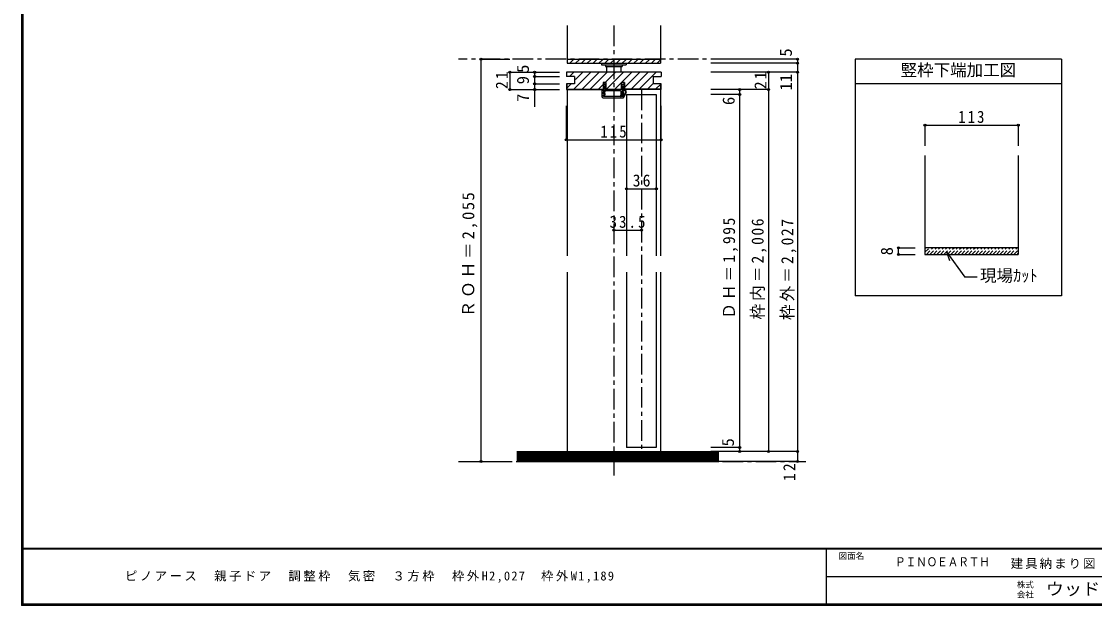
# Model space of a CAD drawing. Units: millimetres at full size, sheet at 1:5. Extents: x -973 to 977, y -718 to 696.
# Drawn here: x -973 to 327, y -701 to 6 of the extents above; entities that cross this region are included whole.
import ezdxf
from ezdxf.enums import TextEntityAlignment as Align

# ---------------------------------------------------------------- set-up
doc = ezdxf.new("R2010")
doc.units = ezdxf.units.MM
doc.header["$LTSCALE"] = 5
doc.header["$PDMODE"] = 32
doc.header["$PDSIZE"] = 2.5
doc.linetypes.add('CHAIN1', pattern=[8, 5, -1, 1, -1])
doc.linetypes.add('DASHED1', pattern=[1.8, 1.2, -0.6])
for name, color, linetype in [('0-0_補助線', 7, 'Continuous'), ('0-1_通り芯', 4, 'CHAIN1'), ('0-3_仕上げ', 7, 'Continuous'), ('0-4_枠', 4, 'Continuous'), ('0-6_扉', 6, 'Continuous'), ('0-7_金物', 7, 'Continuous'), ('0-A_文字', 3, 'Continuous'), ('0-B_寸法', 7, 'Continuous'), ('0-C_ハッチ', 4, 'DASHED1'), ('F-0_補助線', 7, 'Continuous'), ('F-1_枠', 6, 'Continuous'), ('F-A_文字', 7, 'Continuous')]:
    doc.layers.add(name, color=color, linetype=linetype)
doc.styles.add('ＭＳ ゴシック', font='')
doc.styles.get('ＭＳ ゴシック').set_extended_font_data('MS Gothic')

msp = doc.modelspace()

# ---------------------------------------------------------------- linework, layer by layer
at = {"layer": '0-0_補助線', "color": 3}
for p, q in [((-313.293, -55.316), (-313.293, -60.316)), ((-198.293, -55.316), (-313.293, -55.316)), ((-303.293, -60.316), (-313.293, -60.316)), ((-303.293, -60.316), (-303.293, -69.316)), ((-208.293, -60.316), (-208.293, -69.316)), ((-208.293, -60.316), (-198.293, -60.316)), ((-198.293, -55.316), (-198.293, -60.316)), ((-303.293, -69.316), (-313.293, -69.316)), ((-313.293, -69.316), (-313.293, -76.316)), ((-313.293, -76.316), (-268.772, -76.316)), ((-246.472, -76.316), (-265.072, -76.316)), ((-242.772, -67.816), (-246.472, -67.816)), ((-246.472, -76.316), (-246.472, -67.816)), ((-242.772, -67.816), (-242.772, -76.316)), ((-198.793, -75.816), (-242.772, -75.816)), ((-198.293, -76.316), (-242.772, -76.316)), ((-198.293, -69.316), (-208.293, -69.316)), ((-198.793, -75.816), (-198.793, -69.316)), ((-198.293, -76.316), (-198.293, -69.316))]:
    msp.add_line(p, q, dxfattribs=at)
at = {"layer": '0-0_補助線', "color": 4}
for p, q in [((-309.379, -60.316), (-304.379, -55.316)), ((-304.08, -75.816), (-283.58, -55.316)), ((-302.293, -64.129), (-293.479, -55.316)), ((-294.18, -75.816), (-273.68, -55.316)), ((-284.281, -75.816), (-263.781, -55.316)), ((-266.381, -67.816), (-253.881, -55.316)), ((-264.482, -75.816), (-243.982, -55.316)), ((-254.582, -75.816), (-234.082, -55.316)), ((-242.772, -73.905), (-224.183, -55.316)), ((-234.783, -75.816), (-214.283, -55.316)), ((-224.884, -75.816), (-204.384, -55.316)), ((-312.793, -74.629), (-307.479, -69.316)), ((-274.381, -75.816), (-268.772, -70.207)), ((-214.984, -75.816), (-208.484, -69.316)), ((-205.085, -75.816), (-198.793, -69.524)), ((-313.293, -137.082), (-313.293, -95.967)), ((-198.293, -137.082), (-198.293, -95.967)), ((121.182, -119.316), (234.182, -119.316)), ((121.182, -119.316), (121.182, -144.316)), ((234.182, -119.316), (234.182, -144.316)), ((-313.293, -137.082), (-198.293, -137.082))]:
    msp.add_line(p, q, dxfattribs=at)
at = {"layer": '0-0_補助線'}
for p, q in [((-269.922, -85.316), (-269.922, -76.616)), ((-269.397, -76.418), (-267.947, -78.318)), ((-267.622, -71.816), (-268.772, -71.816)), ((-267.622, -76.316), (-267.622, -71.816)), ((-247.922, -77.816), (-266.172, -77.816)), ((-245.422, -76.316), (-266.122, -76.316)), ((-246.172, -71.816), (-244.672, -68.816)), ((-246.172, -71.816), (-245.422, -71.816)), ((-246.022, -77.816), (-246.022, -80.153)), ((-244.922, -77.816), (-246.022, -77.816)), ((-245.422, -71.816), (-245.422, -76.316)), ((-244.922, -77.016), (-244.922, -77.816)), ((-243.922, -77.016), (-244.922, -77.016)), ((-242.422, -77.716), (-244.922, -77.716)), ((-244.672, -68.816), (-242.772, -71.816)), ((-243.922, -77.016), (-243.922, -71.816)), ((-243.922, -71.816), (-242.772, -71.816)), ((-242.422, -77.016), (-243.922, -77.016)), ((-268.922, -86.316), (-244.422, -86.316)), ((-268.172, -78.816), (-268.422, -78.816)), ((-245.422, -84.816), (-268.422, -84.816)), ((-268.409, -79.202), (-267.936, -80.92)), ((-268.122, -78.816), (-267.872, -78.816)), ((-267.12, -79.65), (-266.808, -80.511)), ((-266.672, -78.316), (-266.672, -78.816)), ((-246.872, -81.285), (-247.69, -83.907)), ((-247.422, -78.316), (-247.422, -80.276)), ((-245.576, -81.833), (-246.354, -84.324)), ((-244.622, -78.816), (-245.874, -80.019)), ((-245.472, -80.816), (-245.422, -80.816)), ((-245.422, -84.816), (-245.422, -80.816)), ((-243.922, -78.816), (-244.622, -78.816)), ((-243.922, -85.816), (-243.922, -78.816)), ((-241.438, -79.307), (-243.922, -84.256)), ((-240.812, -79.621), (-243.922, -85.816))]:
    msp.add_line(p, q, dxfattribs=at)
at = {"layer": '0-0_補助線', "color": 6}
msp.add_line((-240.293, -82.316), (-204.293, -82.316), dxfattribs=at)
at = {"layer": '0-0_補助線', "color": 3}
for points in [[(-312.793, -69.316), (-312.793, -75.816), (-268.772, -75.816)], [(-265.072, -76.316), (-265.072, -67.816), (-268.772, -67.816), (-268.772, -76.316)]]:
    msp.add_lwpolyline(points, dxfattribs=at)
at = {"layer": '0-0_補助線'}
for points in [[(-265.372, -71.816), (-266.872, -68.816), (-268.772, -71.816)], [(-267.622, -76.316), (-267.872, -76.316), (-267.872, -78.816)], [(-265.372, -71.816), (-266.122, -71.816), (-266.122, -76.316)], [(-268.422, -84.816), (-268.422, -82.716), (-266.422, -82.716), (-266.422, -81.516), (-268.422, -81.516), (-268.422, -78.816)]]:
    msp.add_lwpolyline(points, dxfattribs=at)
for centre, radius, start, end in [((-269.622, -76.616), 0.3, 41.34778, 180), ((-266.172, -78.316), 0.5, 90, 180), ((-247.922, -78.316), 0.5, 0, 90), ((-242.422, -78.816), 1.8, 333.42485, 90), ((-242.422, -78.816), 1.1, 333.42485, 90), ((-268.922, -85.316), 1, 180, 270), ((-268.122, -79.116), 0.3, 90, 196.79003), ((-268.172, -78.516), 0.3, 270, 41.34778), ((-267.372, -80.716), 0.6, 196.79003, 270), ((-267.372, -80.716), 0.6, 270, 23.33765), ((-267.672, -78.816), 1, 303.47738, 0), ((-247.022, -84.116), 0.7, 162.67017, 342.67017), ((-246.222, -80.276), 1.2, 180, 237.21126), ((-245.222, -80.153), 0.8, 180, 221.40962), ((-245.472, -80.316), 0.5, 143.61521, 270), ((-246.722, -81.476), 1.2, 342.67017, 41.40962), ((-244.422, -85.816), 0.5, 270, 0)]:
    msp.add_arc(centre, radius, start, end, dxfattribs=at)
for p in [(121.182, -119.316), (234.182, -119.316), (-313.293, -137.082), (-198.293, -137.082)]:
    msp.add_point(p, dxfattribs=at)
at = {"layer": '0-1_通り芯'}
for p, q in [((-255.793, 1.5), (-255.793, -545.304)), ((-33.347, -39.316), (-443.923, -39.316)), ((-222.293, -76.316), (-222.293, -514.5)), ((-443.923, -526.5), (-23.347, -526.5))]:
    msp.add_line(p, q, dxfattribs=at)
at = {"layer": '0-3_仕上げ'}
for p, q in [((-312.293, 1.5), (-312.293, -44.316)), ((-199.293, 1.5), (-199.293, -44.316)), ((-312.293, -39.316), (-199.293, -39.316)), ((-312.293, -44.316), (-199.293, -44.316)), ((-373.238, -516), (-128.623, -516)), ((-373.238, -517.5), (-128.623, -517.5)), ((-373.238, -519), (-128.623, -519)), ((-373.238, -520.5), (-128.623, -520.5)), ((-373.238, -522), (-128.623, -522)), ((-373.238, -523.5), (-128.623, -523.5)), ((-373.238, -525), (-128.623, -525))]:
    msp.add_line(p, q, dxfattribs=at)
at = {"layer": '0-3_仕上げ', "color": 2}
for p, q in [((-373.238, -514.5), (-128.623, -514.5)), ((-373.238, -526.5), (-128.623, -526.5))]:
    msp.add_line(p, q, dxfattribs=at)
at = {"layer": '0-4_枠'}
for p, q in [((-312.293, -76.316), (-312.293, -277.316)), ((-199.293, -76.316), (-199.293, -277.316)), ((-312.293, -297.316), (-312.293, -514.5)), ((-199.293, -297.316), (-199.293, -514.5))]:
    msp.add_line(p, q, dxfattribs=at)
at = {"layer": '0-4_枠', "color": 3}
for p, q in [((121.182, -156.248), (121.182, -275.823)), ((234.182, -156.248), (234.182, -275.823)), ((234.182, -267.823), (121.182, -267.823)), ((121.182, -275.823), (234.182, -275.823))]:
    msp.add_line(p, q, dxfattribs=at)
at = {"layer": '0-6_扉'}
for p, q in [((-240.293, -82.316), (-240.293, -277.316)), ((-204.293, -82.316), (-204.293, -277.316)), ((-240.293, -297.316), (-240.293, -509.5)), ((-204.293, -297.316), (-204.293, -509.5)), ((-204.293, -509.5), (-240.293, -509.5))]:
    msp.add_line(p, q, dxfattribs=at)
at = {"layer": '0-7_金物'}
for p, q in [((-270.793, -44.316), (-270.793, -46.316)), ((-270.793, -44.316), (-240.793, -44.316)), ((-270.793, -46.316), (-240.793, -46.316)), ((-265.793, -46.316), (-265.793, -48.316)), ((-265.793, -48.316), (-245.793, -48.316)), ((-264.793, -48.316), (-264.793, -55.316)), ((-246.793, -55.316), (-246.793, -48.316)), ((-245.793, -46.316), (-245.793, -48.316)), ((-240.793, -44.316), (-240.793, -46.316))]:
    msp.add_line(p, q, dxfattribs=at)
at = {"layer": '0-A_文字'}
for p, q in [((36.653, -39.316), (36.653, -325.823)), ((286.653, -39.316), (36.653, -39.316)), ((286.653, -39.316), (286.653, -325.823)), ((286.653, -69.316), (36.653, -69.316)), ((286.653, -325.823), (36.653, -325.823))]:
    msp.add_line(p, q, dxfattribs=at)
at = {"layer": '0-A_文字', "color": 7}
for p, q in [((147.055, -272.705), (169.345, -303.541)), ((147.055, -272.705), (150.802, -283.012)), ((184.265, -303.541), (169.345, -303.541))]:
    msp.add_line(p, q, dxfattribs=at)
at = {"layer": '0-B_寸法', "color": 4}
for p, q in [((-416.704, -39.316), (-381.704, -39.316)), ((-416.704, -39.316), (-416.704, -526.5)), ((-33.347, -39.316), (-138.347, -39.316)), ((-33.347, -44.316), (-138.347, -44.316)), ((-33.347, -39.316), (-33.347, -526.5)), ((-381.704, -55.316), (-321.704, -55.316)), ((-381.704, -55.316), (-381.704, -76.316)), ((-351.704, -55.316), (-351.704, -97.033)), ((-351.704, -60.316), (-321.704, -60.316)), ((-33.347, -55.316), (-138.347, -55.316)), ((-68.347, -55.316), (-68.347, -514.5)), ((-381.704, -76.316), (-321.704, -76.316)), ((-351.704, -69.316), (-321.704, -69.316)), ((-68.347, -76.316), (-138.347, -76.316)), ((-103.347, -76.316), (-103.347, -514.5)), ((-103.347, -82.316), (-138.347, -82.316)), ((-240.293, -196.311), (-204.293, -196.311)), ((-255.793, -246.311), (-222.293, -246.311)), ((89.124, -275.823), (109.124, -275.823)), ((-103.347, -509.5), (-138.347, -509.5)), ((-33.347, -514.5), (-138.347, -514.5)), ((-416.704, -526.5), (-381.704, -526.5)), ((-33.347, -526.5), (-138.347, -526.5))]:
    msp.add_line(p, q, dxfattribs=at)
msp.add_lwpolyline([(89.124, -275.823), (89.124, -267.823), (109.124, -267.823)], dxfattribs=at)
at = {"layer": '0-B_寸法'}
for p in [(-416.704, -39.316), (-33.347, -39.316), (-33.347, -44.316), (-381.704, -55.316), (-351.704, -55.316), (-351.704, -60.316), (-68.347, -55.316), (-33.347, -55.316), (-381.704, -76.316), (-351.704, -69.316), (-351.704, -76.316), (-103.347, -76.316), (-68.347, -76.316), (-103.347, -82.316), (-240.293, -196.311), (-204.293, -196.311), (-255.793, -246.311), (-222.293, -246.311), (89.124, -267.823), (89.124, -275.823), (-103.347, -509.5), (-103.347, -514.5), (-68.347, -514.5), (-33.347, -514.5), (-416.704, -526.5), (-33.347, -526.5)]:
    msp.add_point(p, dxfattribs=at)
at = {"layer": '0-C_ハッチ'}
for p, q in [((-312.293, -40.296), (-311.312, -39.316)), ((-309.241, -44.316), (-304.241, -39.316)), ((-302.17, -44.316), (-297.17, -39.316)), ((-295.099, -44.316), (-290.099, -39.316)), ((-288.028, -44.316), (-283.028, -39.316)), ((-280.957, -44.316), (-275.957, -39.316)), ((-273.886, -44.316), (-268.886, -39.316)), ((-266.815, -44.316), (-261.815, -39.316)), ((-259.744, -44.316), (-254.744, -39.316)), ((-252.673, -44.316), (-247.673, -39.316)), ((-245.602, -44.316), (-240.602, -39.316)), ((-238.53, -44.316), (-233.53, -39.316)), ((-231.459, -44.316), (-226.459, -39.316)), ((-224.388, -44.316), (-219.388, -39.316)), ((-217.317, -44.316), (-212.317, -39.316)), ((-210.246, -44.316), (-205.246, -39.316)), ((-203.175, -44.316), (-199.293, -40.433)), ((121.182, -273.27), (126.629, -267.823)), ((121.182, -269.027), (122.386, -267.823)), ((122.871, -275.823), (130.871, -267.823)), ((127.114, -275.823), (135.114, -267.823)), ((131.357, -275.823), (139.357, -267.823)), ((135.599, -275.823), (143.599, -267.823)), ((139.842, -275.823), (147.842, -267.823)), ((144.085, -275.823), (152.085, -267.823)), ((148.327, -275.823), (156.327, -267.823)), ((152.57, -275.823), (160.57, -267.823)), ((156.812, -275.823), (164.812, -267.823)), ((161.055, -275.823), (169.055, -267.823)), ((165.298, -275.823), (173.298, -267.823)), ((169.54, -275.823), (177.54, -267.823)), ((173.783, -275.823), (181.783, -267.823)), ((178.026, -275.823), (186.026, -267.823)), ((182.268, -275.823), (190.268, -267.823)), ((186.511, -275.823), (194.511, -267.823)), ((190.754, -275.823), (198.754, -267.823)), ((194.996, -275.823), (202.996, -267.823)), ((199.239, -275.823), (207.239, -267.823)), ((203.482, -275.823), (211.482, -267.823)), ((207.724, -275.823), (215.724, -267.823)), ((211.967, -275.823), (219.967, -267.823)), ((216.209, -275.823), (224.209, -267.823)), ((220.452, -275.823), (228.452, -267.823)), ((224.695, -275.823), (232.695, -267.823)), ((228.937, -275.823), (234.182, -270.578)), ((233.18, -275.823), (234.182, -274.821))]:
    msp.add_line(p, q, dxfattribs=at)
at = {"layer": 'F-1_枠'}
for p, q in [((-973.347, 695.833), (-973.347, -700.833)), ((-972.514, 695.833), (-972.514, -700.833)), ((-971.68, 695.833), (-971.68, -700.833)), ((976.653, -631.667), (-973.347, -631.667)), ((976.653, -632.5), (-973.347, -632.5)), ((1.653, -632.5), (1.653, -699.167)), ((1.653, -665.833), (974.986, -665.834)), ((976.653, -699.167), (-973.347, -699.167)), ((976.653, -700), (-973.347, -700)), ((976.653, -700.833), (-973.347, -700.833))]:
    msp.add_line(p, q, dxfattribs=at)

# ---------------------------------------------------------------- texts
at = {"layer": '0-0_補助線', "char_height": 14.66, "attachment_point": 7, "style": 'ＭＳ ゴシック'}
for s, insert in [('\\T1.27;\\W0.9;113', (161.432, -116.816)), ('\\T1.27;\\W0.9;115', (-272.043, -134.582))]:
    msp.add_mtext(s, dxfattribs=dict(at, insert=insert))
at = {"layer": '0-A_文字', "color": 7, "style": 'ＭＳ ゴシック'}
for s, p in [('竪枠下端加工図', (91.653, -64.316)), ('現場ｶｯﾄ', (187.823, -313.114))]:
    msp.add_text(s, height=14.66, dxfattribs=at).set_placement(p, align=Align.BOTTOM_LEFT)
at = {"layer": '0-B_寸法', "style": 'ＭＳ ゴシック'}
for s, p in [('5', (-35.646, -36.352)), ('5', (-354.204, -56.02)), ('9', (-354.204, -69.816)), ('11', (-35.532, -77.347)), ('7', (-354.204, -91.174)), ('6', (-105.066, -94.978)), ('8', (86.624, -276.916)), ('5', (-105.847, -508.25))]:
    msp.add_text(s, height=14.66, rotation=90, dxfattribs=at).set_placement(p, align=Align.BOTTOM_LEFT)
at = {"layer": '0-B_寸法', "char_height": 14.66, "attachment_point": 7, "rotation": 90, "style": 'ＭＳ ゴシック'}
for s, insert in [('\\T1.27;\\W0.95;21', (-384.204, -75.689)), ('\\T1.27;\\W0.95;21', (-70.847, -75.842)), ('\\T1.18;ＲＯＨ＝2,055', (-421.009, -351.931)), ('\\T1.19;\\W0.95;ＤＨ＝1,995', (-105.191, -353.681)), ('\\T1.19;\\W0.95;枠内＝2,006', (-70.51, -354.681)), ('\\T1.19;\\W0.95;枠外＝2,027', (-34.496, -355.285)), ('\\T1.27;\\W0.95;12', (-35.847, -550.184))]:
    msp.add_mtext(s, dxfattribs=dict(at, insert=insert))
at = {"layer": '0-B_寸法', "char_height": 14.66, "attachment_point": 7, "style": 'ＭＳ ゴシック'}
for s, insert in [('\\T1.27;\\W0.95;36', (-232.918, -193.811)), ('\\T1.28;\\W0.9;33.5', (-260.918, -243.811))]:
    msp.add_mtext(s, dxfattribs=dict(at, insert=insert))
at = {"layer": 'F-0_補助線', "style": 'ＭＳ ゴシック', "width": 0.85}
msp.add_text('ＰＩＮＯＥＡＲＴＨ', height=11, dxfattribs=at).set_placement((84.986, -656.667), align=Align.BOTTOM_LEFT)
at = {"layer": 'F-0_補助線', "insert": (224.986, -656.667), "char_height": 11, "attachment_point": 7, "style": 'ＭＳ ゴシック'}
msp.add_mtext('\\T1.17;建具納まり図', dxfattribs=at)
at = {"layer": 'F-A_文字', "style": 'ＭＳ ゴシック'}
for s, p in [('図面名', (16.653, -646.667)), ('株式', (232.486, -681.5)), ('会社', (232.486, -693.5))]:
    msp.add_text(s, height=7.331, dxfattribs=at).set_placement(p, align=Align.BOTTOM_LEFT)
at = {"layer": 'F-A_文字', "style": 'ＭＳ ゴシック', "width": 1.1}
msp.add_text('ウッドワン・・・', height=14.66, dxfattribs=at).set_placement((267.486, -692.5), align=Align.BOTTOM_LEFT)
at = {"layer": 'F-A_文字', "insert": (-847.938, -673.333), "char_height": 11, "attachment_point": 7, "style": 'ＭＳ ゴシック'}
msp.add_mtext('\\T1.2;ピノアース\u3000親子ドア\u3000調整枠\u3000気密\u3000３方枠\u3000枠外H2,027\u3000枠外W1,189', dxfattribs=at)

doc.saveas('drawing.dxf')
